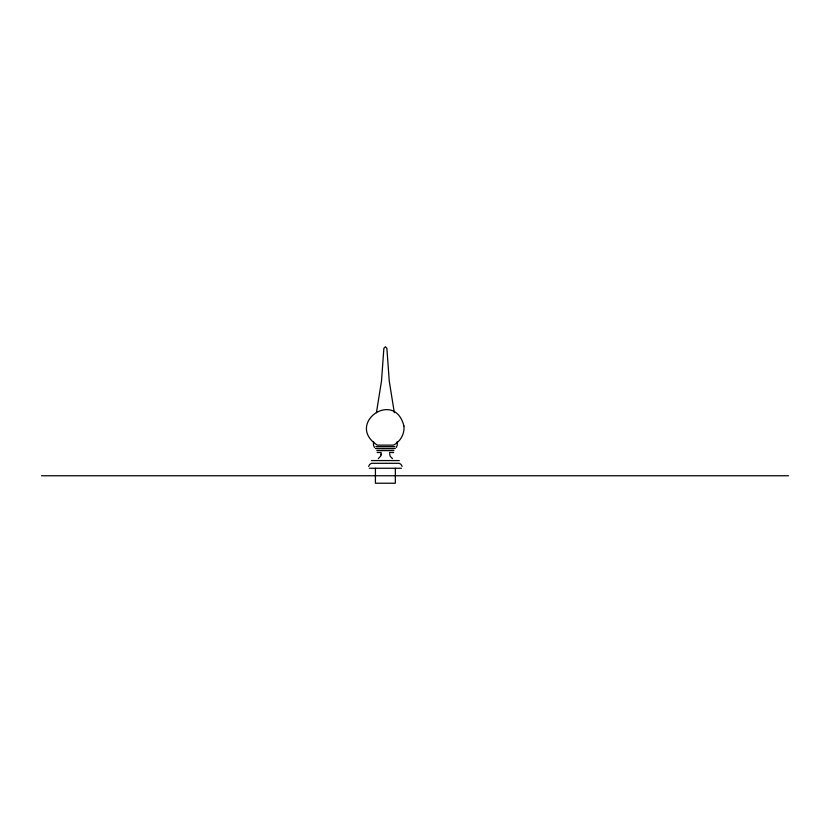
<?xml version="1.0" encoding="UTF-8"?>
<svg xmlns="http://www.w3.org/2000/svg" width="830" height="830" viewBox="0 0 830 830"><rect width="100%" height="100%" fill="white"/><g stroke="black" fill="none" stroke-linecap="round" stroke-linejoin="round"><path stroke-width="1.25" d="M373.51 441.539L373.51 445.233L374.434 447.432M376.426 412.676L381.489 381.126L383.885 348.268L385.379 346.774L386.873 348.268L389.26 381.126L394.333 412.676M381.115 453.709L380.628 456.158L378.293 458.668M368.645 466.47L369.62 464.52L371.435 463.306L399.323 463.306L401.139 464.52L402.104 466.47M396.315 447.432L397.238 445.233L397.238 441.539M375.793 446.644L394.956 446.644M375.409 448.501L395.35 448.501M376.779 448.615L393.97 448.615M376.779 450.607L393.97 450.607M377.111 452.526L381.24 452.526M389.509 452.526L393.638 452.526M371.435 460.567L399.323 460.567M369.309 468.255L401.45 468.255M41.5 475.756L788.5 475.756M392.455 458.668L390.121 456.158L389.633 453.709M381.053 454.124L381.593 454.861M395.339 468.286L395.339 483.226L375.419 483.226L375.419 468.286M403.909 425.966C404.781 433.779 400.465 441.56 393.472 445.129L377.276 445.129C344.875 423.933 394.458 388.679 403.909 425.966"/></g></svg>
